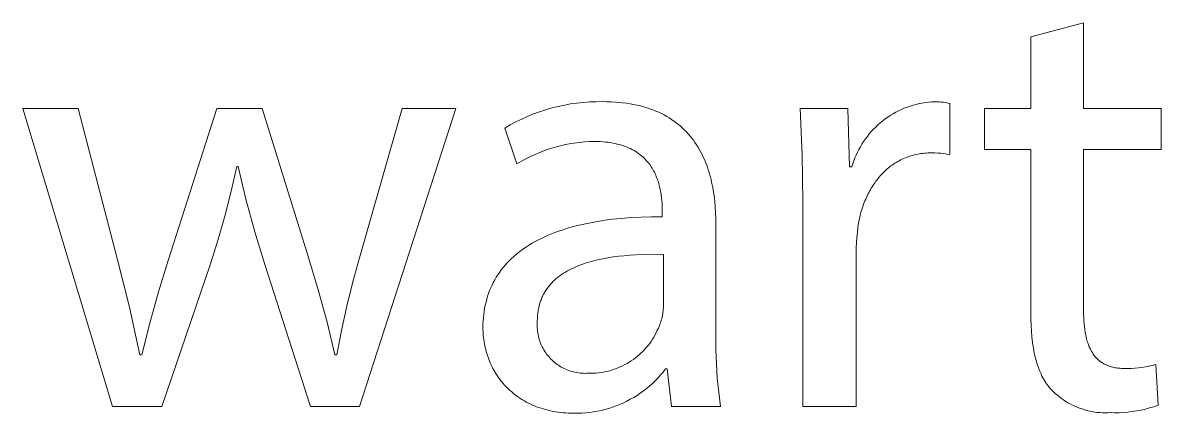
# Model space of a CAD drawing. Header units: millimetres. Extents: x 0 to 5466, y 0 to 3819.
# Drawn here: x 3988.4 to 4089.6, y 91 to 125.7 of the extents above; entities that cross this region are included whole.
import ezdxf

# ---------------------------------------------------------------- set-up
doc = ezdxf.new("R2010")
doc.units = ezdxf.units.MM
doc.header["$MEASUREMENT"] = 0
doc.layers.add('Domyślny', color=7, linetype='Continuous', true_color=0x000000)

msp = doc.modelspace()

# ---------------------------------------------------------------- linework, layer by layer
at = {"layer": 'Domyślny', "color": 18, "lineweight": 15, "true_color": 0x000000}
for p, q in [((4077.99, 124.4), (4082.69, 125.66)), ((4082.69, 125.66), (4082.69, 118.05)), ((4077.99, 118.05), (4077.99, 124.4)), ((4036, 118.23), (4036.56, 118.35)), ((4036.56, 118.35), (4037.12, 118.45)), ((4037.12, 118.45), (4037.68, 118.53)), ((4037.68, 118.53), (4038.25, 118.59)), ((4038.25, 118.59), (4038.82, 118.63)), ((4038.82, 118.63), (4039.39, 118.65)), ((4039.39, 118.65), (4039.96, 118.66)), ((4039.96, 118.66), (4040.33, 118.65)), ((4040.33, 118.65), (4040.7, 118.64)), ((4040.7, 118.64), (4041.06, 118.62)), ((4041.06, 118.62), (4041.4, 118.59)), ((4041.4, 118.59), (4041.74, 118.56)), ((4041.74, 118.56), (4042.08, 118.52)), ((4042.08, 118.52), (4042.4, 118.47)), ((4042.4, 118.47), (4042.71, 118.41)), ((4042.71, 118.41), (4043.02, 118.34)), ((4043.02, 118.34), (4043.32, 118.27)), ((4067.54, 118.34), (4067.81, 118.41)), ((4067.81, 118.41), (4068.08, 118.48)), ((4068.08, 118.48), (4068.35, 118.53)), ((4068.35, 118.53), (4068.63, 118.58)), ((4068.63, 118.58), (4068.9, 118.61)), ((4068.9, 118.61), (4069.18, 118.64)), ((4069.18, 118.64), (4069.46, 118.65)), ((4069.46, 118.65), (4069.65, 118.65)), ((4069.65, 118.65), (4069.85, 118.64)), ((4069.85, 118.64), (4070.05, 118.62)), ((4070.05, 118.62), (4070.24, 118.6)), ((4070.24, 118.6), (4070.44, 118.57)), ((4070.44, 118.57), (4070.63, 118.53)), ((4070.63, 118.53), (4070.82, 118.49)), ((4070.82, 118.49), (4070.82, 113.96)), ((3996.43, 91.57), (3988.44, 118.05)), ((3988.44, 118.05), (3993.36, 118.05)), ((3993.36, 118.05), (3996.87, 104.59)), ((4001.35, 104.55), (4005.68, 118.05)), ((4005.68, 118.05), (4009.72, 118.05)), ((4009.72, 118.05), (4013.83, 104.8)), ((4018.37, 104.77), (4022.15, 118.05)), ((4026.92, 118.05), (4018.37, 91.57)), ((4022.15, 118.05), (4026.92, 118.05)), ((4032.77, 117.11), (4033.29, 117.34)), ((4033.29, 117.34), (4033.82, 117.56)), ((4033.82, 117.56), (4034.36, 117.75)), ((4034.36, 117.75), (4034.9, 117.93)), ((4034.9, 117.93), (4035.45, 118.09)), ((4035.45, 118.09), (4036, 118.23)), ((4043.32, 118.27), (4043.61, 118.2)), ((4043.61, 118.2), (4043.89, 118.11)), ((4043.89, 118.11), (4044.16, 118.02)), ((4044.16, 118.02), (4044.43, 117.92)), ((4044.43, 117.92), (4044.69, 117.82)), ((4044.69, 117.82), (4044.94, 117.71)), ((4044.94, 117.71), (4045.19, 117.59)), ((4045.19, 117.59), (4045.42, 117.47)), ((4045.42, 117.47), (4045.65, 117.34)), ((4045.65, 117.34), (4045.87, 117.21)), ((4057.69, 113.92), (4057.52, 118.05)), ((4057.52, 118.05), (4061.74, 118.05)), ((4061.74, 118.05), (4061.9, 112.87)), ((4065.29, 117.28), (4065.52, 117.43)), ((4065.52, 117.43), (4065.76, 117.57)), ((4065.76, 117.57), (4066, 117.71)), ((4066, 117.71), (4066.25, 117.84)), ((4066.25, 117.84), (4066.5, 117.95)), ((4066.5, 117.95), (4066.76, 118.06)), ((4066.76, 118.06), (4067.02, 118.16)), ((4067.02, 118.16), (4067.28, 118.26)), ((4067.28, 118.26), (4067.54, 118.34)), ((4073.9, 114.39), (4073.9, 118.05)), ((4073.9, 118.05), (4077.99, 118.05)), ((4082.69, 118.05), (4089.59, 118.05)), ((4089.59, 118.05), (4089.59, 114.39)), ((4031.26, 116.31), (4031.75, 116.59)), ((4031.75, 116.59), (4032.26, 116.86)), ((4032.26, 116.86), (4032.77, 117.11)), ((4045.87, 117.21), (4046.09, 117.07)), ((4046.09, 117.07), (4046.3, 116.93)), ((4046.3, 116.93), (4046.5, 116.78)), ((4046.5, 116.78), (4046.7, 116.63)), ((4046.7, 116.63), (4046.88, 116.47)), ((4046.88, 116.47), (4047.07, 116.3)), ((4064.02, 116.2), (4064.22, 116.4)), ((4064.22, 116.4), (4064.42, 116.59)), ((4064.42, 116.59), (4064.63, 116.77)), ((4064.63, 116.77), (4064.84, 116.95)), ((4064.84, 116.95), (4065.07, 117.12)), ((4065.07, 117.12), (4065.29, 117.28)), ((4032.35, 113.12), (4031.26, 116.31)), ((4047.07, 116.3), (4047.24, 116.13)), ((4047.24, 116.13), (4047.41, 115.96)), ((4047.41, 115.96), (4047.57, 115.78)), ((4047.57, 115.78), (4047.73, 115.6)), ((4047.73, 115.6), (4047.88, 115.42)), ((4047.88, 115.42), (4048.02, 115.23)), ((4063.15, 115.12), (4063.31, 115.35)), ((4063.31, 115.35), (4063.48, 115.57)), ((4063.48, 115.57), (4063.65, 115.79)), ((4063.65, 115.79), (4063.83, 116)), ((4063.83, 116), (4064.02, 116.2)), ((4034.8, 114.31), (4034.38, 114.15)), ((4035.23, 114.46), (4034.8, 114.31)), ((4035.66, 114.59), (4035.23, 114.46)), ((4036.1, 114.71), (4035.66, 114.59)), ((4036.54, 114.81), (4036.1, 114.71)), ((4036.99, 114.9), (4036.54, 114.81)), ((4037.44, 114.97), (4036.99, 114.9)), ((4037.89, 115.03), (4037.44, 114.97)), ((4038.34, 115.07), (4037.89, 115.03)), ((4038.8, 115.1), (4038.34, 115.07)), ((4039.25, 115.11), (4038.8, 115.1)), ((4039.5, 115.11), (4039.25, 115.11)), ((4039.74, 115.1), (4039.5, 115.11)), ((4039.98, 115.08), (4039.74, 115.1)), ((4040.21, 115.06), (4039.98, 115.08)), ((4040.43, 115.04), (4040.21, 115.06)), ((4040.65, 115.01), (4040.43, 115.04)), ((4040.86, 114.97), (4040.65, 115.01)), ((4041.06, 114.93), (4040.86, 114.97)), ((4041.26, 114.89), (4041.06, 114.93)), ((4041.45, 114.84), (4041.26, 114.89)), ((4041.63, 114.79), (4041.45, 114.84)), ((4041.81, 114.73), (4041.63, 114.79)), ((4041.98, 114.67), (4041.81, 114.73)), ((4042.15, 114.6), (4041.98, 114.67)), ((4042.31, 114.53), (4042.15, 114.6)), ((4042.47, 114.46), (4042.31, 114.53)), ((4042.62, 114.38), (4042.47, 114.46)), ((4042.76, 114.3), (4042.62, 114.38)), ((4042.9, 114.21), (4042.76, 114.3)), ((4048.02, 115.23), (4048.16, 115.03)), ((4048.16, 115.03), (4048.29, 114.83)), ((4048.29, 114.83), (4048.42, 114.63)), ((4048.42, 114.63), (4048.54, 114.43)), ((4048.54, 114.43), (4048.66, 114.22)), ((4062.6, 114.16), (4062.72, 114.41)), ((4062.72, 114.41), (4062.86, 114.65)), ((4062.86, 114.65), (4063, 114.89)), ((4063, 114.89), (4063.15, 115.12)), ((4077.99, 114.39), (4073.9, 114.39)), ((4077.99, 99.94), (4077.99, 114.39)), ((4089.59, 114.39), (4082.69, 114.39)), ((4082.69, 114.39), (4082.69, 100.11)), ((4032.74, 113.36), (4032.35, 113.12)), ((4033.14, 113.58), (4032.74, 113.36)), ((4033.55, 113.78), (4033.14, 113.58)), ((4033.96, 113.97), (4033.55, 113.78)), ((4034.38, 114.15), (4033.96, 113.97)), ((4043.04, 114.13), (4042.9, 114.21)), ((4043.17, 114.03), (4043.04, 114.13)), ((4043.29, 113.94), (4043.17, 114.03)), ((4043.41, 113.84), (4043.29, 113.94)), ((4043.53, 113.74), (4043.41, 113.84)), ((4043.64, 113.64), (4043.53, 113.74)), ((4043.74, 113.54), (4043.64, 113.64)), ((4043.84, 113.43), (4043.74, 113.54)), ((4043.94, 113.32), (4043.84, 113.43)), ((4044.03, 113.21), (4043.94, 113.32)), ((4048.66, 114.22), (4048.77, 114.01)), ((4048.77, 114.01), (4048.87, 113.79)), ((4048.87, 113.79), (4048.97, 113.58)), ((4048.97, 113.58), (4049.06, 113.36)), ((4049.06, 113.36), (4049.15, 113.13)), ((4057.74, 109.79), (4057.69, 113.92)), ((4062.18, 113.13), (4062.28, 113.39)), ((4062.28, 113.39), (4062.37, 113.65)), ((4062.37, 113.65), (4062.48, 113.91)), ((4062.48, 113.91), (4062.6, 114.16)), ((4066.18, 113.33), (4066.05, 113.26)), ((4066.3, 113.4), (4066.18, 113.33)), ((4066.43, 113.47), (4066.3, 113.4)), ((4066.56, 113.53), (4066.43, 113.47)), ((4066.69, 113.59), (4066.56, 113.53)), ((4066.83, 113.65), (4066.69, 113.59)), ((4066.96, 113.7), (4066.83, 113.65)), ((4067.1, 113.75), (4066.96, 113.7)), ((4067.23, 113.8), (4067.1, 113.75)), ((4067.37, 113.84), (4067.23, 113.8)), ((4067.52, 113.88), (4067.37, 113.84)), ((4067.66, 113.92), (4067.52, 113.88)), ((4067.8, 113.96), (4067.66, 113.92)), ((4067.95, 113.99), (4067.8, 113.96)), ((4068.1, 114.01), (4067.95, 113.99)), ((4068.25, 114.04), (4068.1, 114.01)), ((4068.4, 114.06), (4068.25, 114.04)), ((4068.55, 114.07), (4068.4, 114.06)), ((4068.71, 114.09), (4068.55, 114.07)), ((4068.87, 114.1), (4068.71, 114.09)), ((4069.02, 114.1), (4068.87, 114.1)), ((4069.18, 114.1), (4069.02, 114.1)), ((4069.46, 114.1), (4069.18, 114.1)), ((4069.73, 114.09), (4069.46, 114.1)), ((4070.01, 114.07), (4069.73, 114.09)), ((4070.28, 114.04), (4070.01, 114.07)), ((4070.55, 114), (4070.28, 114.04)), ((4070.82, 113.96), (4070.55, 114)), ((4007.46, 112.9), (4006.97, 110.69)), ((4007.57, 112.9), (4007.46, 112.9)), ((4008.27, 109.98), (4007.57, 112.9)), ((4044.12, 113.09), (4044.03, 113.21)), ((4044.2, 112.98), (4044.12, 113.09)), ((4044.28, 112.86), (4044.2, 112.98)), ((4044.36, 112.74), (4044.28, 112.86)), ((4044.43, 112.62), (4044.36, 112.74)), ((4044.49, 112.5), (4044.43, 112.62)), ((4044.56, 112.38), (4044.49, 112.5)), ((4044.62, 112.25), (4044.56, 112.38)), ((4049.15, 113.13), (4049.24, 112.91)), ((4049.24, 112.91), (4049.32, 112.68)), ((4049.32, 112.68), (4049.39, 112.45)), ((4049.39, 112.45), (4049.46, 112.22)), ((4061.9, 112.87), (4062.1, 112.87)), ((4062.1, 112.87), (4062.18, 113.13)), ((4064.92, 112.37), (4064.82, 112.27)), ((4065.03, 112.48), (4064.92, 112.37)), ((4065.13, 112.57), (4065.03, 112.48)), ((4065.24, 112.67), (4065.13, 112.57)), ((4065.35, 112.76), (4065.24, 112.67)), ((4065.46, 112.85), (4065.35, 112.76)), ((4065.58, 112.94), (4065.46, 112.85)), ((4065.69, 113.02), (4065.58, 112.94)), ((4065.81, 113.11), (4065.69, 113.02)), ((4065.93, 113.18), (4065.81, 113.11)), ((4066.05, 113.26), (4065.93, 113.18)), ((4044.68, 112.13), (4044.62, 112.25)), ((4044.73, 112), (4044.68, 112.13)), ((4044.78, 111.87), (4044.73, 112)), ((4044.83, 111.75), (4044.78, 111.87)), ((4044.87, 111.62), (4044.83, 111.75)), ((4044.91, 111.49), (4044.87, 111.62)), ((4044.95, 111.36), (4044.91, 111.49)), ((4044.99, 111.24), (4044.95, 111.36)), ((4049.46, 112.22), (4049.53, 111.98)), ((4049.53, 111.98), (4049.59, 111.75)), ((4049.59, 111.75), (4049.64, 111.51)), ((4049.64, 111.51), (4049.7, 111.27)), ((4049.7, 111.27), (4049.74, 111.03)), ((4064.07, 111.35), (4063.99, 111.22)), ((4064.16, 111.47), (4064.07, 111.35)), ((4064.24, 111.59), (4064.16, 111.47)), ((4064.34, 111.71), (4064.24, 111.59)), ((4064.43, 111.83), (4064.34, 111.71)), ((4064.52, 111.94), (4064.43, 111.83)), ((4064.62, 112.06), (4064.52, 111.94)), ((4064.72, 112.16), (4064.62, 112.06)), ((4064.82, 112.27), (4064.72, 112.16)), ((4006.97, 110.69), (4006.4, 108.49)), ((4045.02, 111.11), (4044.99, 111.24)), ((4045.05, 110.98), (4045.02, 111.11)), ((4045.08, 110.85), (4045.05, 110.98)), ((4045.13, 110.6), (4045.08, 110.85)), ((4045.17, 110.35), (4045.13, 110.6)), ((4045.2, 110.11), (4045.17, 110.35)), ((4049.74, 111.03), (4049.79, 110.78)), ((4049.79, 110.78), (4049.86, 110.29)), ((4049.86, 110.29), (4049.92, 109.8)), ((4063.46, 110.28), (4063.39, 110.13)), ((4063.53, 110.42), (4063.46, 110.28)), ((4063.6, 110.56), (4063.53, 110.42)), ((4063.67, 110.69), (4063.6, 110.56)), ((4063.75, 110.83), (4063.67, 110.69)), ((4063.82, 110.96), (4063.75, 110.83)), ((4063.9, 111.09), (4063.82, 110.96)), ((4063.99, 111.22), (4063.9, 111.09)), ((4009.06, 107.08), (4008.27, 109.98)), ((4045.22, 109.86), (4045.2, 110.11)), ((4045.24, 109.63), (4045.22, 109.86)), ((4045.25, 109.4), (4045.24, 109.63)), ((4045.25, 109.18), (4045.25, 109.4)), ((4049.92, 109.8), (4049.97, 109.31)), ((4049.97, 109.31), (4050, 108.81)), ((4057.74, 91.57), (4057.74, 109.79)), ((4063.15, 109.54), (4063.04, 109.23)), ((4063.21, 109.69), (4063.15, 109.54)), ((4063.27, 109.84), (4063.21, 109.69)), ((4063.33, 109.99), (4063.27, 109.84)), ((4063.39, 110.13), (4063.33, 109.99)), ((4006.4, 108.49), (4005.77, 106.31)), ((4040.8, 108.2), (4041.64, 108.28)), ((4041.64, 108.28), (4042.5, 108.35)), ((4042.5, 108.35), (4043.39, 108.4)), ((4043.39, 108.4), (4044.31, 108.42)), ((4044.31, 108.42), (4045.26, 108.43)), ((4045.26, 108.97), (4045.25, 109.18)), ((4045.26, 108.43), (4045.26, 108.97)), ((4050, 108.81), (4050.02, 108.31)), ((4050.02, 108.31), (4050.02, 107.81)), ((4062.77, 108.25), (4062.7, 107.92)), ((4062.85, 108.58), (4062.77, 108.25)), ((4062.94, 108.91), (4062.85, 108.58)), ((4063.04, 109.23), (4062.94, 108.91)), ((4036.04, 107.14), (4036.36, 107.25)), ((4036.36, 107.25), (4036.69, 107.35)), ((4036.69, 107.35), (4037.03, 107.46)), ((4037.03, 107.46), (4037.37, 107.55)), ((4037.37, 107.55), (4037.73, 107.64)), ((4037.73, 107.64), (4038.45, 107.81)), ((4038.45, 107.81), (4039.21, 107.96)), ((4039.21, 107.96), (4039.99, 108.09)), ((4039.99, 108.09), (4040.8, 108.2)), ((4050.02, 107.81), (4050.02, 97.91)), ((4062.64, 107.47), (4062.59, 107.02)), ((4062.7, 107.92), (4062.64, 107.47)), ((4005.77, 106.31), (4005.08, 104.15)), ((4009.94, 104.2), (4009.06, 107.08)), ((4033.71, 106.08), (4033.98, 106.22)), ((4033.98, 106.22), (4034.25, 106.37)), ((4034.25, 106.37), (4034.53, 106.51)), ((4034.53, 106.51), (4034.82, 106.64)), ((4034.82, 106.64), (4035.11, 106.78)), ((4035.11, 106.78), (4035.41, 106.9)), ((4035.41, 106.9), (4035.72, 107.02)), ((4035.72, 107.02), (4036.04, 107.14)), ((4062.55, 106.58), (4062.52, 106.13)), ((4062.59, 107.02), (4062.55, 106.58)), ((4032.28, 105.08), (4032.5, 105.26)), ((4032.5, 105.26), (4032.73, 105.43)), ((4032.73, 105.43), (4032.97, 105.6)), ((4032.97, 105.6), (4033.21, 105.76)), ((4033.21, 105.76), (4033.46, 105.92)), ((4033.46, 105.92), (4033.71, 106.08)), ((4062.52, 106.13), (4062.5, 105.68)), ((4062.5, 105.68), (4062.5, 91.57)), ((3996.87, 104.59), (3997.92, 100.39)), ((4000.5, 101.77), (4001.35, 104.55)), ((4014, 91.57), (4009.94, 104.2)), ((4013.83, 104.8), (4014.69, 101.94)), ((4017.77, 102.64), (4018.37, 104.77)), ((4031.3, 104.12), (4031.48, 104.32)), ((4031.48, 104.32), (4031.67, 104.52)), ((4031.67, 104.52), (4031.87, 104.71)), ((4031.87, 104.71), (4032.07, 104.9)), ((4032.07, 104.9), (4032.28, 105.08)), ((4038.2, 104.22), (4037.99, 104.15)), ((4038.41, 104.29), (4038.2, 104.22)), ((4038.62, 104.36), (4038.41, 104.29)), ((4038.84, 104.43), (4038.62, 104.36)), ((4039.06, 104.49), (4038.84, 104.43)), ((4039.51, 104.6), (4039.06, 104.49)), ((4039.97, 104.7), (4039.51, 104.6)), ((4040.43, 104.78), (4039.97, 104.7)), ((4040.91, 104.86), (4040.43, 104.78)), ((4041.39, 104.92), (4040.91, 104.86)), ((4041.88, 104.97), (4041.39, 104.92)), ((4042.38, 105.01), (4041.88, 104.97)), ((4042.87, 105.04), (4042.38, 105.01)), ((4043.37, 105.07), (4042.87, 105.04)), ((4044.37, 105.09), (4043.37, 105.07)), ((4045.37, 105.08), (4044.37, 105.09)), ((4045.37, 100.49), (4045.37, 105.08)), ((4005.08, 104.15), (4000.8, 91.57)), ((4030.51, 103.05), (4030.66, 103.27)), ((4030.66, 103.27), (4030.81, 103.49)), ((4030.81, 103.49), (4030.96, 103.71)), ((4030.96, 103.71), (4031.13, 103.92)), ((4031.13, 103.92), (4031.3, 104.12)), ((4036.15, 103.18), (4035.99, 103.06)), ((4036.31, 103.3), (4036.15, 103.18)), ((4036.48, 103.41), (4036.31, 103.3)), ((4036.66, 103.51), (4036.48, 103.41)), ((4036.83, 103.62), (4036.66, 103.51)), ((4037.02, 103.72), (4036.83, 103.62)), ((4037.2, 103.81), (4037.02, 103.72)), ((4037.39, 103.9), (4037.2, 103.81)), ((4037.59, 103.99), (4037.39, 103.9)), ((4037.79, 104.07), (4037.59, 103.99)), ((4037.99, 104.15), (4037.79, 104.07)), ((4017.24, 100.49), (4017.77, 102.64)), ((4030.03, 102.11), (4030.14, 102.35)), ((4030.14, 102.35), (4030.25, 102.59)), ((4030.25, 102.59), (4030.38, 102.82)), ((4030.38, 102.82), (4030.51, 103.05)), ((4035.11, 102.16), (4035.05, 102.08)), ((4035.17, 102.24), (4035.11, 102.16)), ((4035.23, 102.31), (4035.17, 102.24)), ((4035.29, 102.39), (4035.23, 102.31)), ((4035.35, 102.46), (4035.29, 102.39)), ((4035.42, 102.53), (4035.35, 102.46)), ((4035.49, 102.6), (4035.42, 102.53)), ((4035.55, 102.67), (4035.49, 102.6)), ((4035.62, 102.74), (4035.55, 102.67)), ((4035.69, 102.8), (4035.62, 102.74)), ((4035.77, 102.87), (4035.69, 102.8)), ((4035.84, 102.93), (4035.77, 102.87)), ((4035.92, 103), (4035.84, 102.93)), ((4035.99, 103.06), (4035.92, 103)), ((3999.72, 98.98), (4000.5, 101.77)), ((4014.69, 101.94), (4015.48, 99.06)), ((4029.67, 101.1), (4029.74, 101.36)), ((4029.74, 101.36), (4029.83, 101.62)), ((4029.83, 101.62), (4029.92, 101.87)), ((4029.92, 101.87), (4030.03, 102.11)), ((4034.53, 101.15), (4034.49, 101.05)), ((4034.56, 101.24), (4034.53, 101.15)), ((4034.61, 101.33), (4034.56, 101.24)), ((4034.65, 101.42), (4034.61, 101.33)), ((4034.69, 101.51), (4034.65, 101.42)), ((4034.74, 101.59), (4034.69, 101.51)), ((4034.79, 101.68), (4034.74, 101.59)), ((4034.83, 101.76), (4034.79, 101.68)), ((4034.89, 101.84), (4034.83, 101.76)), ((4034.94, 101.93), (4034.89, 101.84)), ((4034.99, 102.01), (4034.94, 101.93)), ((4035.05, 102.08), (4034.99, 102.01)), ((3997.92, 100.39), (3998.84, 96.16)), ((4016.77, 98.33), (4017.24, 100.49)), ((4029.43, 100.03), (4029.48, 100.3)), ((4029.48, 100.3), (4029.53, 100.57)), ((4029.53, 100.57), (4029.6, 100.84)), ((4029.6, 100.84), (4029.67, 101.1)), ((4034.24, 100.15), (4034.22, 100.04)), ((4034.26, 100.26), (4034.24, 100.15)), ((4034.28, 100.36), (4034.26, 100.26)), ((4034.31, 100.46), (4034.28, 100.36)), ((4034.33, 100.57), (4034.31, 100.46)), ((4034.36, 100.67), (4034.33, 100.57)), ((4034.39, 100.76), (4034.36, 100.67)), ((4034.42, 100.86), (4034.39, 100.76)), ((4034.45, 100.96), (4034.42, 100.86)), ((4034.49, 101.05), (4034.45, 100.96)), ((4045.34, 100.07), (4045.35, 100.21)), ((4045.35, 100.21), (4045.36, 100.35)), ((4045.36, 100.35), (4045.37, 100.49)), ((4029.33, 98.88), (4029.35, 99.17)), ((4029.35, 99.17), (4029.37, 99.46)), ((4029.37, 99.46), (4029.4, 99.75)), ((4029.4, 99.75), (4029.43, 100.03)), ((4034.15, 99.13), (4034.14, 98.98)), ((4034.16, 99.37), (4034.15, 99.25)), ((4034.15, 99.25), (4034.15, 99.13)), ((4034.17, 99.6), (4034.16, 99.48)), ((4034.16, 99.48), (4034.16, 99.37)), ((4034.18, 99.71), (4034.17, 99.6)), ((4034.19, 99.82), (4034.18, 99.71)), ((4034.21, 99.93), (4034.19, 99.82)), ((4034.22, 100.04), (4034.21, 99.93)), ((4045.12, 99.1), (4045.17, 99.23)), ((4045.17, 99.23), (4045.21, 99.37)), ((4045.21, 99.37), (4045.24, 99.51)), ((4045.24, 99.51), (4045.27, 99.65)), ((4045.27, 99.65), (4045.3, 99.79)), ((4045.3, 99.79), (4045.32, 99.93)), ((4045.32, 99.93), (4045.34, 100.07)), ((4078, 99.37), (4077.99, 99.94)), ((4078.02, 98.81), (4078, 99.37)), ((4082.69, 100.11), (4082.69, 99.8)), ((4082.69, 99.8), (4082.7, 99.51)), ((4082.7, 99.51), (4082.72, 99.22)), ((4082.72, 99.22), (4082.74, 98.95)), ((3999.02, 96.16), (3999.72, 98.98)), ((4015.48, 99.06), (4016.18, 96.16)), ((4016.36, 96.16), (4016.77, 98.33)), ((4029.33, 98.58), (4029.33, 98.88)), ((4029.33, 98.4), (4029.33, 98.58)), ((4029.34, 98.22), (4029.33, 98.4)), ((4029.35, 98.04), (4029.34, 98.22)), ((4034.14, 98.98), (4034.14, 98.84)), ((4034.14, 98.84), (4034.14, 98.69)), ((4034.14, 98.69), (4034.15, 98.54)), ((4034.15, 98.54), (4034.16, 98.4)), ((4034.16, 98.4), (4034.17, 98.25)), ((4034.17, 98.25), (4034.19, 98.11)), ((4044.62, 97.94), (4044.73, 98.14)), ((4044.73, 98.14), (4044.82, 98.34)), ((4044.82, 98.34), (4044.91, 98.54)), ((4044.91, 98.54), (4045, 98.75)), ((4045, 98.75), (4045.07, 98.96)), ((4045.07, 98.96), (4045.12, 99.1)), ((4078.05, 98.27), (4078.02, 98.81)), ((4078.1, 97.75), (4078.05, 98.27)), ((4082.74, 98.95), (4082.76, 98.68)), ((4082.76, 98.68), (4082.8, 98.42)), ((4082.8, 98.42), (4082.83, 98.16)), ((4082.83, 98.16), (4082.88, 97.92)), ((4029.36, 97.86), (4029.35, 98.04)), ((4029.38, 97.69), (4029.36, 97.86)), ((4029.4, 97.51), (4029.38, 97.69)), ((4029.43, 97.33), (4029.4, 97.51)), ((4029.46, 97.15), (4029.43, 97.33)), ((4029.49, 96.98), (4029.46, 97.15)), ((4034.19, 98.11), (4034.22, 97.96)), ((4034.22, 97.96), (4034.25, 97.82)), ((4034.25, 97.82), (4034.29, 97.68)), ((4034.29, 97.68), (4034.33, 97.53)), ((4034.33, 97.53), (4034.37, 97.39)), ((4034.37, 97.39), (4034.42, 97.26)), ((4034.42, 97.26), (4034.48, 97.12)), ((4034.48, 97.12), (4034.54, 96.99)), ((4044, 97), (4044.14, 97.18)), ((4044.14, 97.18), (4044.27, 97.36)), ((4044.27, 97.36), (4044.39, 97.55)), ((4044.39, 97.55), (4044.51, 97.74)), ((4044.51, 97.74), (4044.62, 97.94)), ((4050.02, 97.91), (4050.03, 96.64)), ((4078.15, 97.25), (4078.1, 97.75)), ((4078.19, 97.01), (4078.15, 97.25)), ((4082.88, 97.92), (4082.91, 97.8)), ((4082.91, 97.8), (4082.93, 97.69)), ((4082.93, 97.69), (4082.96, 97.57)), ((4082.96, 97.57), (4082.99, 97.46)), ((4082.99, 97.46), (4083.02, 97.35)), ((4083.02, 97.35), (4083.06, 97.24)), ((4083.06, 97.24), (4083.09, 97.14)), ((4083.09, 97.14), (4083.13, 97.04)), ((3998.84, 96.16), (3999.02, 96.16)), ((4016.18, 96.16), (4016.36, 96.16)), ((4029.53, 96.8), (4029.49, 96.98)), ((4029.57, 96.63), (4029.53, 96.8)), ((4029.62, 96.45), (4029.57, 96.63)), ((4029.67, 96.28), (4029.62, 96.45)), ((4029.72, 96.11), (4029.67, 96.28)), ((4029.78, 95.94), (4029.72, 96.11)), ((4034.54, 96.99), (4034.6, 96.86)), ((4034.6, 96.86), (4034.67, 96.73)), ((4034.67, 96.73), (4034.74, 96.6)), ((4034.74, 96.6), (4034.82, 96.47)), ((4034.82, 96.47), (4034.9, 96.35)), ((4034.9, 96.35), (4034.98, 96.23)), ((4034.98, 96.23), (4035.07, 96.12)), ((4035.07, 96.12), (4035.17, 96)), ((4043.06, 96.04), (4043.23, 96.18)), ((4043.23, 96.18), (4043.39, 96.34)), ((4043.39, 96.34), (4043.55, 96.49)), ((4043.55, 96.49), (4043.71, 96.66)), ((4043.71, 96.66), (4043.86, 96.83)), ((4043.86, 96.83), (4044, 97)), ((4050.03, 96.64), (4050.07, 95.37)), ((4078.23, 96.77), (4078.19, 97.01)), ((4078.27, 96.53), (4078.23, 96.77)), ((4078.31, 96.3), (4078.27, 96.53)), ((4078.36, 96.08), (4078.31, 96.3)), ((4083.13, 97.04), (4083.17, 96.94)), ((4083.17, 96.94), (4083.21, 96.84)), ((4083.21, 96.84), (4083.25, 96.74)), ((4083.25, 96.74), (4083.3, 96.65)), ((4083.3, 96.65), (4083.35, 96.56)), ((4083.35, 96.56), (4083.39, 96.47)), ((4083.39, 96.47), (4083.45, 96.39)), ((4083.45, 96.39), (4083.5, 96.3)), ((4083.5, 96.3), (4083.55, 96.22)), ((4083.55, 96.22), (4083.61, 96.14)), ((4083.61, 96.14), (4083.67, 96.07)), ((4029.84, 95.77), (4029.78, 95.94)), ((4029.91, 95.61), (4029.84, 95.77)), ((4029.98, 95.44), (4029.91, 95.61)), ((4030.05, 95.28), (4029.98, 95.44)), ((4030.13, 95.12), (4030.05, 95.28)), ((4030.21, 94.96), (4030.13, 95.12)), ((4035.17, 96), (4035.26, 95.89)), ((4035.26, 95.89), (4035.37, 95.79)), ((4035.37, 95.79), (4035.47, 95.69)), ((4035.47, 95.69), (4035.58, 95.59)), ((4035.58, 95.59), (4035.69, 95.49)), ((4035.69, 95.49), (4035.8, 95.4)), ((4035.8, 95.4), (4035.92, 95.31)), ((4035.92, 95.31), (4036.04, 95.23)), ((4036.04, 95.23), (4036.17, 95.15)), ((4036.17, 95.15), (4036.29, 95.07)), ((4041.32, 95), (4041.53, 95.09)), ((4041.53, 95.09), (4041.74, 95.18)), ((4041.74, 95.18), (4041.94, 95.29)), ((4041.94, 95.29), (4042.13, 95.4)), ((4042.13, 95.4), (4042.33, 95.51)), ((4042.33, 95.51), (4042.51, 95.63)), ((4042.51, 95.63), (4042.7, 95.76)), ((4042.7, 95.76), (4042.88, 95.9)), ((4042.88, 95.9), (4043.06, 96.04)), ((4050.07, 95.37), (4050.15, 94.1)), ((4078.42, 95.86), (4078.36, 96.08)), ((4078.48, 95.65), (4078.42, 95.86)), ((4078.54, 95.44), (4078.48, 95.65)), ((4078.6, 95.23), (4078.54, 95.44)), ((4078.67, 95.03), (4078.6, 95.23)), ((4083.67, 96.07), (4083.73, 95.99)), ((4083.73, 95.99), (4083.79, 95.92)), ((4083.79, 95.92), (4083.86, 95.85)), ((4083.86, 95.85), (4083.92, 95.79)), ((4083.92, 95.79), (4083.99, 95.72)), ((4083.99, 95.72), (4084.06, 95.66)), ((4084.06, 95.66), (4084.1, 95.63)), ((4084.1, 95.63), (4084.13, 95.6)), ((4084.13, 95.6), (4084.17, 95.57)), ((4084.17, 95.57), (4084.21, 95.55)), ((4084.21, 95.55), (4084.25, 95.52)), ((4084.25, 95.52), (4084.29, 95.49)), ((4084.29, 95.49), (4084.33, 95.47)), ((4084.33, 95.47), (4084.37, 95.44)), ((4084.37, 95.44), (4084.45, 95.39)), ((4084.45, 95.39), (4084.53, 95.34)), ((4084.53, 95.34), (4084.62, 95.3)), ((4084.62, 95.3), (4084.71, 95.26)), ((4084.71, 95.26), (4084.8, 95.22)), ((4084.8, 95.22), (4084.89, 95.18)), ((4084.89, 95.18), (4084.98, 95.15)), ((4084.98, 95.15), (4085.08, 95.12)), ((4085.08, 95.12), (4085.18, 95.09)), ((4085.18, 95.09), (4085.28, 95.07)), ((4087.87, 95.05), (4088.18, 95.1)), ((4088.18, 95.1), (4088.49, 95.16)), ((4088.49, 95.16), (4088.79, 95.22)), ((4088.79, 95.22), (4089.1, 95.3)), ((4089.1, 95.3), (4089.32, 91.68)), ((4030.3, 94.8), (4030.21, 94.96)), ((4030.39, 94.64), (4030.3, 94.8)), ((4030.48, 94.49), (4030.39, 94.64)), ((4030.58, 94.34), (4030.48, 94.49)), ((4030.68, 94.19), (4030.58, 94.34)), ((4030.79, 94.04), (4030.68, 94.19)), ((4036.29, 95.07), (4036.42, 95)), ((4036.42, 95), (4036.55, 94.94)), ((4036.55, 94.94), (4036.68, 94.88)), ((4036.68, 94.88), (4036.82, 94.82)), ((4036.82, 94.82), (4036.96, 94.77)), ((4036.96, 94.77), (4037.1, 94.72)), ((4037.1, 94.72), (4037.24, 94.68)), ((4037.24, 94.68), (4037.38, 94.64)), ((4037.38, 94.64), (4037.52, 94.61)), ((4037.52, 94.61), (4037.66, 94.58)), ((4037.66, 94.58), (4037.81, 94.56)), ((4037.81, 94.56), (4037.95, 94.54)), ((4037.95, 94.54), (4038.1, 94.53)), ((4038.1, 94.53), (4038.25, 94.52)), ((4038.25, 94.52), (4038.39, 94.51)), ((4038.39, 94.51), (4038.54, 94.52)), ((4038.54, 94.52), (4038.69, 94.52)), ((4038.69, 94.52), (4038.91, 94.52)), ((4038.91, 94.52), (4039.14, 94.53)), ((4039.14, 94.53), (4039.36, 94.54)), ((4039.36, 94.54), (4039.58, 94.56)), ((4039.58, 94.56), (4039.81, 94.59)), ((4039.81, 94.59), (4040.03, 94.63)), ((4040.03, 94.63), (4040.25, 94.67)), ((4040.25, 94.67), (4040.47, 94.72)), ((4040.47, 94.72), (4040.69, 94.78)), ((4040.69, 94.78), (4040.9, 94.85)), ((4040.9, 94.85), (4041.11, 94.92)), ((4041.11, 94.92), (4041.32, 95)), ((4044.88, 94.11), (4044.63, 93.86)), ((4045.11, 94.37), (4044.88, 94.11)), ((4045.33, 94.63), (4045.11, 94.37)), ((4045.55, 94.91), (4045.33, 94.63)), ((4045.69, 94.91), (4045.55, 94.91)), ((4046.08, 91.57), (4045.69, 94.91)), ((4050.15, 94.1), (4050.28, 92.83)), ((4078.75, 94.84), (4078.67, 95.03)), ((4078.82, 94.65), (4078.75, 94.84)), ((4078.91, 94.46), (4078.82, 94.65)), ((4078.99, 94.28), (4078.91, 94.46)), ((4079.08, 94.11), (4078.99, 94.28)), ((4079.18, 93.94), (4079.08, 94.11)), ((4085.28, 95.07), (4085.39, 95.04)), ((4085.39, 95.04), (4085.5, 95.02)), ((4085.5, 95.02), (4085.6, 95.01)), ((4085.6, 95.01), (4085.72, 94.99)), ((4085.72, 94.99), (4085.83, 94.98)), ((4085.83, 94.98), (4085.95, 94.97)), ((4085.95, 94.97), (4086.07, 94.96)), ((4086.07, 94.96), (4086.19, 94.96)), ((4086.19, 94.96), (4086.31, 94.96)), ((4086.31, 94.96), (4086.63, 94.96)), ((4086.63, 94.96), (4086.94, 94.96)), ((4086.94, 94.96), (4087.25, 94.98)), ((4087.25, 94.98), (4087.56, 95.01)), ((4087.56, 95.01), (4087.87, 95.05)), ((4030.9, 93.89), (4030.79, 94.04)), ((4031.01, 93.75), (4030.9, 93.89)), ((4031.13, 93.61), (4031.01, 93.75)), ((4031.25, 93.47), (4031.13, 93.61)), ((4031.37, 93.34), (4031.25, 93.47)), ((4031.5, 93.21), (4031.37, 93.34)), ((4031.64, 93.08), (4031.5, 93.21)), ((4031.77, 92.95), (4031.64, 93.08)), ((4043.86, 93.17), (4043.59, 92.96)), ((4044.13, 93.39), (4043.86, 93.17)), ((4044.38, 93.62), (4044.13, 93.39)), ((4044.63, 93.86), (4044.38, 93.62)), ((4079.23, 93.86), (4079.18, 93.94)), ((4079.28, 93.78), (4079.23, 93.86)), ((4079.33, 93.7), (4079.28, 93.78)), ((4079.38, 93.62), (4079.33, 93.7)), ((4079.44, 93.54), (4079.38, 93.62)), ((4079.49, 93.47), (4079.44, 93.54)), ((4079.55, 93.4), (4079.49, 93.47)), ((4079.61, 93.32), (4079.55, 93.4)), ((4079.67, 93.25), (4079.61, 93.32)), ((4079.73, 93.18), (4079.67, 93.25)), ((4079.79, 93.11), (4079.73, 93.18)), ((4079.85, 93.05), (4079.79, 93.11)), ((4031.91, 92.83), (4031.77, 92.95)), ((4032.06, 92.71), (4031.91, 92.83)), ((4032.21, 92.59), (4032.06, 92.71)), ((4032.36, 92.48), (4032.21, 92.59)), ((4032.52, 92.37), (4032.36, 92.48)), ((4032.68, 92.26), (4032.52, 92.37)), ((4032.84, 92.16), (4032.68, 92.26)), ((4033.01, 92.06), (4032.84, 92.16)), ((4033.18, 91.97), (4033.01, 92.06)), ((4042.12, 92.04), (4041.8, 91.89)), ((4042.42, 92.21), (4042.12, 92.04)), ((4042.72, 92.38), (4042.42, 92.21)), ((4043.02, 92.56), (4042.72, 92.38)), ((4043.31, 92.75), (4043.02, 92.56)), ((4043.59, 92.96), (4043.31, 92.75)), ((4050.28, 92.83), (4050.44, 91.57)), ((4080.01, 92.88), (4079.85, 93.05)), ((4080.18, 92.73), (4080.01, 92.88)), ((4080.36, 92.57), (4080.18, 92.73)), ((4080.54, 92.43), (4080.36, 92.57)), ((4080.72, 92.29), (4080.54, 92.43)), ((4080.91, 92.16), (4080.72, 92.29)), ((4081.1, 92.03), (4080.91, 92.16)), ((4000.8, 91.57), (3996.43, 91.57)), ((4018.37, 91.57), (4014, 91.57)), ((4033.36, 91.87), (4033.18, 91.97)), ((4033.54, 91.79), (4033.36, 91.87)), ((4033.72, 91.7), (4033.54, 91.79)), ((4033.91, 91.62), (4033.72, 91.7)), ((4034.1, 91.55), (4033.91, 91.62)), ((4034.29, 91.48), (4034.1, 91.55)), ((4034.49, 91.41), (4034.29, 91.48)), ((4034.7, 91.35), (4034.49, 91.41)), ((4034.9, 91.29), (4034.7, 91.35)), ((4035.11, 91.24), (4034.9, 91.29)), ((4035.33, 91.19), (4035.11, 91.24)), ((4035.55, 91.14), (4035.33, 91.19)), ((4035.77, 91.1), (4035.55, 91.14)), ((4035.99, 91.07), (4035.77, 91.1)), ((4036.22, 91.04), (4035.99, 91.07)), ((4036.46, 91.02), (4036.22, 91.04)), ((4038.81, 91.04), (4038.47, 91.01)), ((4039.16, 91.09), (4038.81, 91.04)), ((4039.5, 91.15), (4039.16, 91.09)), ((4039.84, 91.22), (4039.5, 91.15)), ((4040.17, 91.3), (4039.84, 91.22)), ((4040.51, 91.4), (4040.17, 91.3)), ((4040.84, 91.51), (4040.51, 91.4)), ((4041.16, 91.62), (4040.84, 91.51)), ((4041.49, 91.75), (4041.16, 91.62)), ((4041.8, 91.89), (4041.49, 91.75)), ((4050.44, 91.57), (4046.08, 91.57)), ((4062.5, 91.57), (4057.74, 91.57)), ((4081.3, 91.91), (4081.1, 92.03)), ((4081.5, 91.8), (4081.3, 91.91)), ((4081.71, 91.7), (4081.5, 91.8)), ((4081.91, 91.6), (4081.71, 91.7)), ((4082.13, 91.51), (4081.91, 91.6)), ((4082.34, 91.42), (4082.13, 91.51)), ((4082.56, 91.35), (4082.34, 91.42)), ((4082.78, 91.28), (4082.56, 91.35)), ((4083, 91.22), (4082.78, 91.28)), ((4083.22, 91.17), (4083, 91.22)), ((4083.45, 91.12), (4083.22, 91.17)), ((4083.68, 91.08), (4083.45, 91.12)), ((4083.91, 91.05), (4083.68, 91.08)), ((4084.14, 91.03), (4083.91, 91.05)), ((4084.37, 91.02), (4084.14, 91.03)), ((4086.24, 91.04), (4085.84, 91.02)), ((4086.63, 91.08), (4086.24, 91.04)), ((4087.02, 91.12), (4086.63, 91.08)), ((4087.41, 91.18), (4087.02, 91.12)), ((4087.8, 91.26), (4087.41, 91.18)), ((4088.18, 91.34), (4087.8, 91.26)), ((4088.56, 91.44), (4088.18, 91.34)), ((4088.94, 91.55), (4088.56, 91.44)), ((4089.32, 91.68), (4088.94, 91.55)), ((4036.69, 91), (4036.46, 91.02)), ((4036.94, 90.99), (4036.69, 91)), ((4037.18, 90.98), (4036.94, 90.99)), ((4037.43, 90.97), (4037.18, 90.98)), ((4037.78, 90.97), (4037.43, 90.97)), ((4038.12, 90.98), (4037.78, 90.97)), ((4038.47, 91.01), (4038.12, 90.98)), ((4084.6, 91.01), (4084.37, 91.02)), ((4084.83, 91.02), (4084.6, 91.01)), ((4085.06, 91.03), (4084.83, 91.02)), ((4085.45, 91.02), (4085.06, 91.03)), ((4085.84, 91.02), (4085.45, 91.02))]:
    msp.add_line(p, q, dxfattribs=at)

doc.saveas('drawing.dxf')
